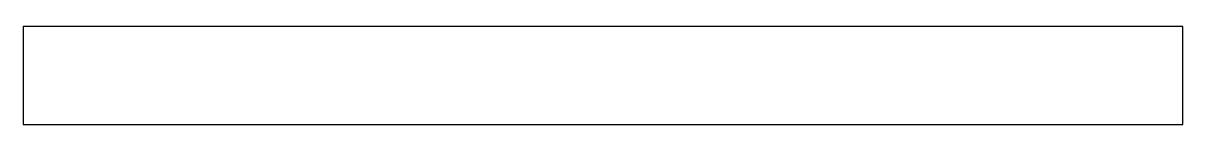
# Model space of a CAD drawing. Extents: x 0 to 829, y 0 to 70.
import ezdxf

# ---------------------------------------------------------------- set-up
doc = ezdxf.new("R2010")
doc.units = 0

msp = doc.modelspace()

# ---------------------------------------------------------------- linework, layer by layer
at = {"layer": '1'}
msp.add_lwpolyline([(829.15, 70), (0, 70), (0, 0), (829.15, 0)], close=True, dxfattribs=at)

doc.saveas('drawing.dxf')
